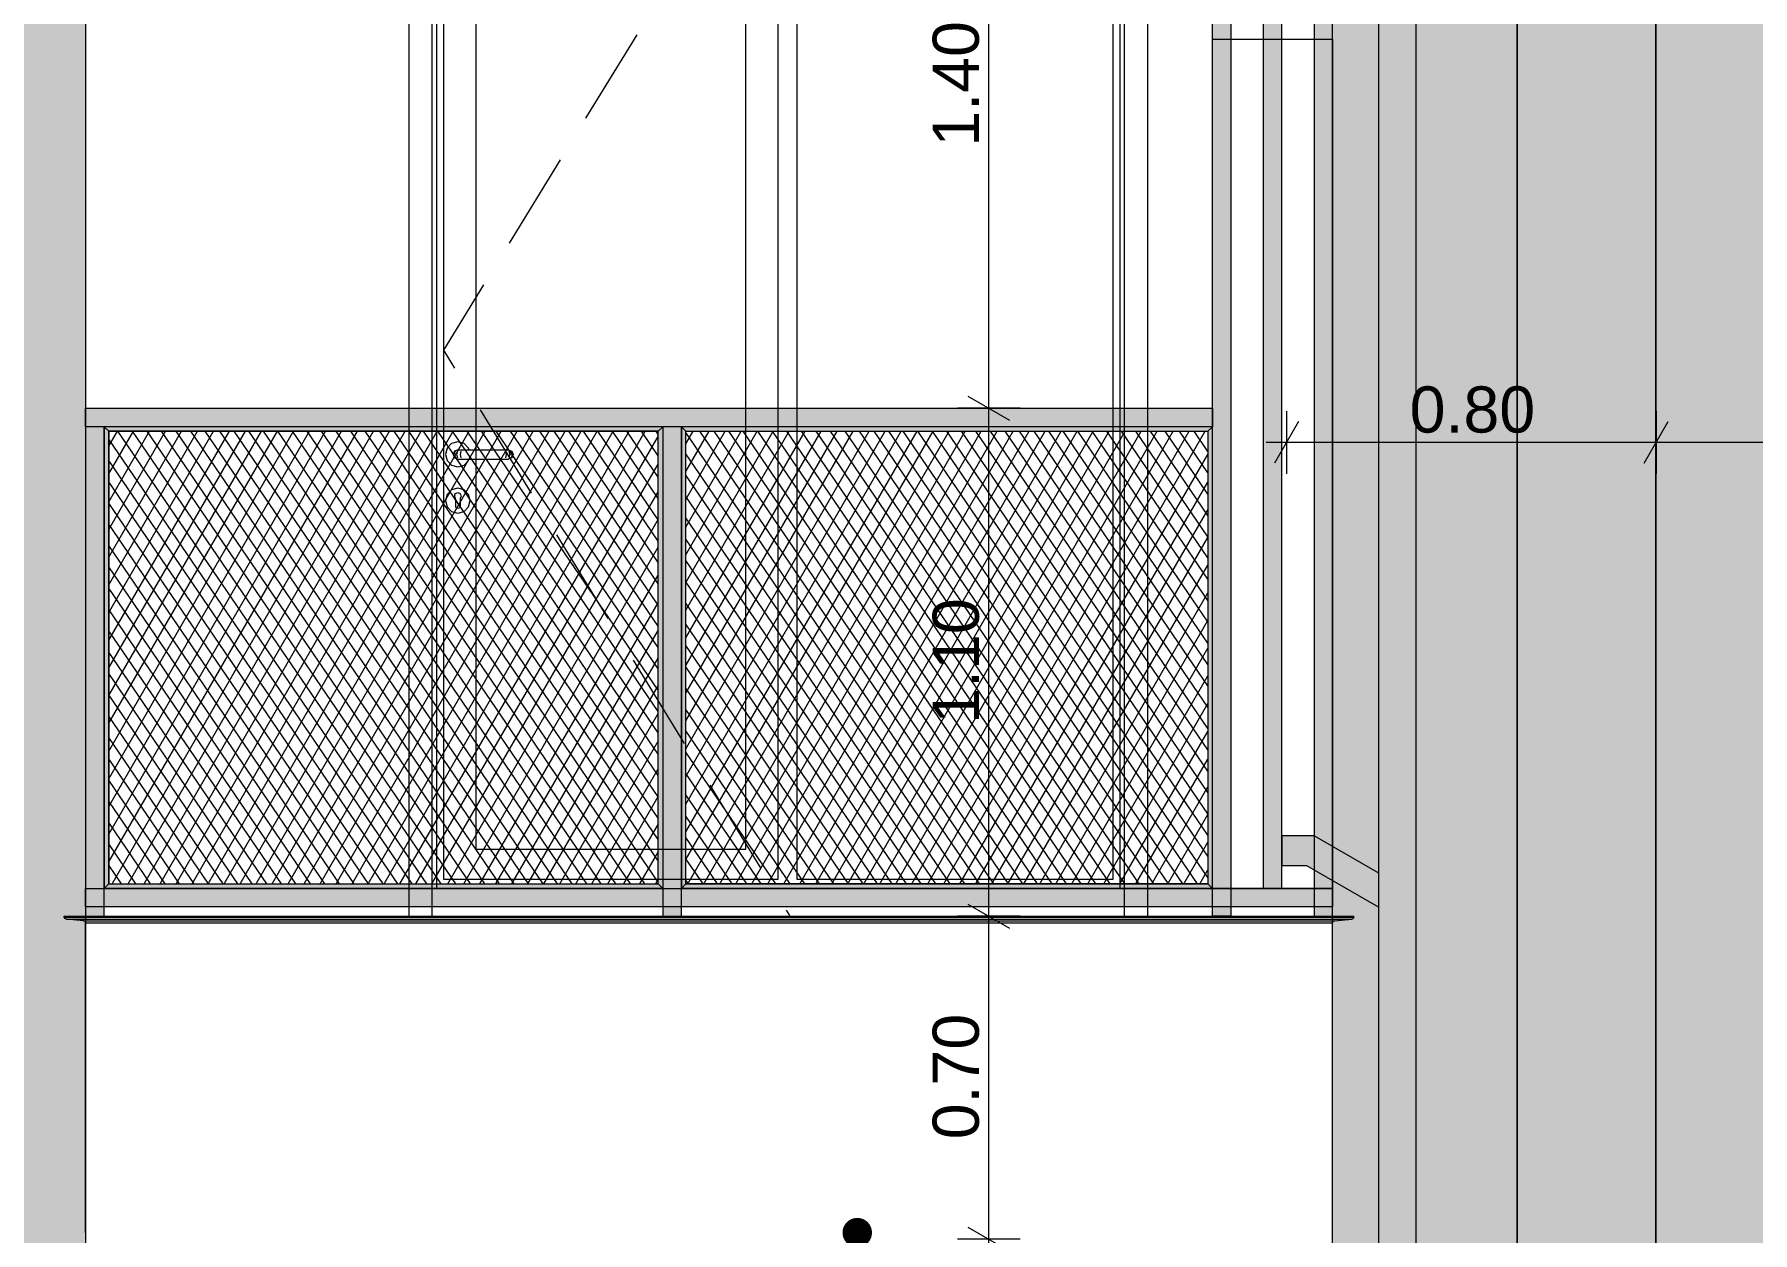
# Model space of a CAD drawing. Header units: millimetres. Extents: x 475206255 to 476720147, y 4620882299 to 4621447368.
# Drawn here: x 475492174 to 475495895, y 4621134059 to 4621136655 of the extents above; entities that cross this region are included whole.
import ezdxf

# ---------------------------------------------------------------- set-up
doc = ezdxf.new("R2010")
doc.units = ezdxf.units.MM
doc.header["$MEASUREMENT"] = 0
doc.linetypes.add('Hidden Line', pattern=[317.5, 211.666667, -105.833333])
for name, color, linetype, lineweight in [('0_Pen_No__250_Pen_No__255', 255, 'Continuous', 0), ('0_Pen_No__250_Pen_No__7', 7, 'Continuous', 0), ('2D Drafting - General_Pen_No__7_Pen_No__7', 7, 'Continuous', 0), ('Dimensioning - General_Pen_No__142', 142, 'Continuous', 0), ('New_2D Drafting - General_Pen_No__30_Pen_No__9_Pen_No__9_Pen_No__253', 252, 'Continuous', 0), ('New_2D Drafting - General_Pen_No__30_Pen_No__9_Pen_No__9_Pen_No__255', 255, 'Continuous', 0), ('New_2D Drafting - General_Pen_No__30_Pen_No__9_Pen_No__9_Pen_No__7', 7, 'Continuous', 0), ('New_2D Drafting - General_Pen_No__4', 7, 'Continuous', 0), ('New_2D Drafting - General_Pen_No__7', 7, 'Continuous', 0), ('New_Annotation - Label_Pen_No__1', 1, 'Continuous', 0), ('New_Structural - Bearing_Pen_No__250', 7, 'Continuous', 0), ('Structural - Bearing_Pen_No__250', 7, 'Continuous', 0), ('zoma_Pen_No__142', 142, 'Continuous', 0)]:
    doc.layers.add(name, color=color, linetype=linetype, lineweight=lineweight)
doc.layers.add('Dimensioning - General', color=7, linetype='Continuous')
doc.layers.add('zoma', color=7, linetype='Continuous')
doc.layers.add('New_2D Drafting - General_Pen_No__254', color=7, linetype='Continuous', lineweight=0, true_color=0xcccccc)
doc.styles.add('GENERATED_STYLE_2', font='arial.ttf')
doc.dimstyles.new('GENERATED_STYLE__1', dxfattribs={"dimtxt": 100, "dimasz": 68.640772, "dimexe": 0.18, "dimexo": 0.0625, "dimgap": 0, "dimtad": 1, "dimlfac": 0.001, "dimzin": 0, "dimdsep": 46, "dimtxsty": 'GENERATED_STYLE_2', "dimblk": 'ARROWHEAD_2', "dimblk1": 'ARROWHEAD_2', "dimblk2": 'ARROWHEAD_2', "dimcen": 0.09, "dimse1": 1, "dimse2": 1, "dimclrd": 142, "dimclre": 142, "dimclrt": 142, "dimadec": 0, "dimazin": 0, "dimtfac": 1, "dimtdec": 4, "dimtmove": 0, "dimatfit": 3, "dimfxl": 1, "dimtolj": 1, "dimtzin": 0, "dimarcsym": 0})
doc.dimstyles.new('GENERATED_STYLE__18', dxfattribs={"dimtxt": 100, "dimasz": 68.640772, "dimexe": 0.18, "dimexo": 0.0625, "dimgap": 0, "dimtad": 1, "dimtih": 1, "dimtoh": 1, "dimlfac": 0.001, "dimzin": 0, "dimdsep": 46, "dimtxsty": 'GENERATED_STYLE_2', "dimblk": 'ARROWHEAD_2', "dimblk1": 'ARROWHEAD_2', "dimblk2": 'ARROWHEAD_2', "dimcen": 0.09, "dimse1": 1, "dimse2": 1, "dimclrd": 142, "dimclre": 142, "dimclrt": 142, "dimadec": 0, "dimazin": 0, "dimtfac": 1, "dimtdec": 4, "dimtmove": 0, "dimatfit": 3, "dimfxl": 1, "dimtolj": 1, "dimtzin": 0, "dimarcsym": 0})
doc.dimstyles.new('GENERATED_STYLE__25', dxfattribs={"dimtxt": 200, "dimasz": 64.421331, "dimexe": 0.18, "dimexo": 3, "dimgap": 0, "dimtad": 1, "dimtih": 1, "dimtoh": 1, "dimlfac": 0.001, "dimzin": 0, "dimdsep": 46, "dimtxsty": 'GENERATED_STYLE_2', "dimblk": 'ARROWHEAD_2', "dimblk1": 'ARROWHEAD_2', "dimblk2": 'ARROWHEAD_2', "dimcen": 0.09, "dimclrd": 142, "dimclre": 142, "dimclrt": 142, "dimadec": 0, "dimazin": 0, "dimtfac": 1, "dimtdec": 4, "dimtmove": 2, "dimatfit": 3, "dimfxl": 1, "dimtolj": 1, "dimtzin": 0, "dimarcsym": 0})
doc.dimstyles.new('GENERATED_STYLE__3', dxfattribs={"dimtxt": 200, "dimasz": 64.421331, "dimexe": 0.18, "dimexo": 3, "dimgap": 0, "dimtad": 1, "dimtih": 1, "dimtoh": 1, "dimlfac": 0.001, "dimzin": 0, "dimdsep": 46, "dimtxsty": 'GENERATED_STYLE_2', "dimblk": 'ARROWHEAD_2', "dimblk1": 'ARROWHEAD_2', "dimblk2": 'ARROWHEAD_2', "dimcen": 0.09, "dimclrd": 142, "dimclre": 142, "dimclrt": 142, "dimadec": 0, "dimazin": 0, "dimtfac": 1, "dimtdec": 4, "dimtmove": 0, "dimatfit": 3, "dimfxl": 1, "dimtolj": 1, "dimtzin": 0, "dimarcsym": 0})
doc.dimstyles.new('GENERATED_STYLE__33', dxfattribs={"dimtxt": 0.18, "dimasz": 127.68, "dimexe": 0.18, "dimexo": 0.0625, "dimgap": 0, "dimtad": 0, "dimtih": 1, "dimtoh": 1, "dimdec": 4, "dimzin": 0, "dimdsep": 46, "dimcen": 0.09, "dimadec": 0, "dimazin": 0, "dimtfac": 1, "dimtdec": 4, "dimtmove": 0, "dimatfit": 3, "dimldrblk": 'ARROWHEAD_11', "dimfxl": 1, "dimtolj": 1, "dimtzin": 0, "dimarcsym": 0})
pattern_1 = [(0, (475826095.757, 4621095193.19), (0, 66.64), []), (90, (475826095.76, 4621095193.2), (-244.8, 0), [66.64, -66.64]), (90, (475826218.16, 4621095259.83), (-244.8, 0), [66.64, -66.64])]
pattern_2 = [(60, (475826095.757, 4621095193.19), (-25.980762, 15), []), (124.306619, (475826095.757, 4621095193.19), (23.8156986, 11.25), [])]

# ---------------------------------------------------------------- blocks, each defined once
blk = doc.blocks.new('*D1555', base_point=(475826095.8, 4621095193.2))
at = {"layer": 'zoma_Pen_No__142', "color": 142, "linetype": 'Continuous', "lineweight": 0, "transparency": 16777216}
for p, q in [((475488884.6, 4621128706.2), (475488884.6, 4621128833.3)), ((475494984.6, 4621128706.2), (475494984.6, 4621128833.3)), ((475488909.1, 4621128812.1), (475488860.2, 4621128727.4)), ((475495009.1, 4621128812.1), (475494960.2, 4621128727.4)), ((475488884.6, 4621128769.8), (475494984.6, 4621128769.8))]:
    blk.add_line(p, q, dxfattribs=at)
at = {"layer": 'zoma_Pen_No__142', "color": 142, "lineweight": 0, "transparency": 16777216, "char_height": 200, "attachment_point": 7, "style": 'GENERATED_STYLE_2'}
for s, insert in [('\\A1;{\\pql;\\fArial|b0|i0|c204|p0;\\W1.000000;6.10}', (475491667.7, 4621128809.8)), ('\\A1;{\\pql;\\fArial|b0|i0|c204|p0;\\W1.000000;0.40}', (475494426.3, 4621128809.8))]:
    blk.add_mtext(s, dxfattribs=dict(at, insert=insert))
blk = doc.blocks.new('ARROWHEAD_2')
at = {"color": 0, "linetype": 'Continuous', "lineweight": 0}
for p, q in [((-0.378, -0.655), (0.378, 0.655)), ((0, 0), (-1, 0))]:
    blk.add_line(p, q, dxfattribs=at)
blk = doc.blocks.new('*D1556', base_point=(475826095.8, 4621095193.2))
at = {"layer": 'zoma_Pen_No__142', "color": 142, "linetype": 'Continuous', "lineweight": 0, "transparency": 16777216}
for p, q in [((475494984.6, 4621128706.2), (475494984.6, 4621128833.3)), ((475495384.6, 4621128706.2), (475495384.6, 4621128833.3)), ((475495009.1, 4621128812.1), (475494960.2, 4621128727.4)), ((475495409.1, 4621128812.1), (475495360.2, 4621128727.4)), ((475494984.6, 4621128769.8), (475495384.6, 4621128769.8))]:
    blk.add_line(p, q, dxfattribs=at)
at = {"layer": 'zoma_Pen_No__142', "color": 142, "lineweight": 0, "transparency": 16777216, "insert": (475495267.7, 4621128866.9), "char_height": 200, "attachment_point": 7, "style": 'GENERATED_STYLE_2'}
blk.add_mtext('\\A1;{\\pql;\\fArial|b0|i0|c204|p0;\\W1.000000;0.30}', dxfattribs=at)
blk = doc.blocks.new('*D1557', base_point=(475826095.8, 4621095193.2))
at = {"layer": 'zoma_Pen_No__142', "color": 142, "linetype": 'Continuous', "lineweight": 0, "transparency": 16777216}
for p, q in [((475495384.6, 4621128706.2), (475495384.6, 4621128833.3)), ((475495684.6, 4621128706.2), (475495684.6, 4621128833.3)), ((475495409.1, 4621128812.1), (475495360.2, 4621128727.4)), ((475495709.1, 4621128812.1), (475495660.2, 4621128727.4)), ((475495384.6, 4621128769.8), (475495684.6, 4621128769.8))]:
    blk.add_line(p, q, dxfattribs=at)
blk = doc.blocks.new('*D1558', base_point=(475826095.8, 4621095193.2))
at = {"layer": 'zoma_Pen_No__142', "color": 142, "linetype": 'Continuous', "lineweight": 0, "transparency": 16777216}
for p, q in [((475495684.6, 4621128706.2), (475495684.6, 4621128833.3)), ((475496084.6, 4621128706.2), (475496084.6, 4621128833.3)), ((475495709.1, 4621128812.1), (475495660.2, 4621128727.4)), ((475496109.1, 4621128812.1), (475496060.2, 4621128727.4)), ((475495684.6, 4621128769.8), (475496084.6, 4621128769.8))]:
    blk.add_line(p, q, dxfattribs=at)
blk = doc.blocks.new('ARROWHEAD_11')
at = {"color": 0, "linetype": 'Continuous', "lineweight": 0}
blk.add_line((0, 0), (-1, 0), dxfattribs=at)
at = {"color": 0, "linetype": 'Continuous', "lineweight": 0, "const_width": 0.25, "flags": 128}
blk.add_lwpolyline([(-0.125, 0, 1), (0.125, 0, 1)], format="xyb", close=True, dxfattribs=at)
blk = doc.blocks.new('*D1966', base_point=(475826095.8, 4621095193.2))
at = {"layer": 'Dimensioning - General_Pen_No__142', "color": 142, "linetype": 'Continuous', "lineweight": 0, "transparency": 16777216}
for p, q in [((475494195.4, 4621134071), (475494285.7, 4621134018.9)), ((475494308.3, 4621134044.9), (475494172.8, 4621134044.9)), ((475494240.5, 4621132644.9), (475494240.5, 4621134044.9)), ((475494195.4, 4621132671), (475494285.7, 4621132618.8)), ((475494308.3, 4621132644.9), (475494172.8, 4621132644.9))]:
    blk.add_line(p, q, dxfattribs=at)
at = {"layer": 'Dimensioning - General_Pen_No__142', "color": 142, "lineweight": 0, "transparency": 16777216, "insert": (475494220.5, 4621133211.4), "char_height": 100, "attachment_point": 7, "rotation": 90, "style": 'GENERATED_STYLE_2'}
blk.add_mtext('\\A1;{\\pql;\\fArial|b0|i0|c204|p0;\\W1.000000;1.40}', dxfattribs=at)
blk = doc.blocks.new('*D1967', base_point=(475826095.8, 4621095193.2))
at = {"layer": 'Dimensioning - General_Pen_No__142', "color": 142, "linetype": 'Continuous', "lineweight": 0, "transparency": 16777216}
for p, q in [((475494308.3, 4621134744.9), (475494172.8, 4621134744.9)), ((475494195.4, 4621134771), (475494285.7, 4621134718.8)), ((475494240.5, 4621134044.9), (475494240.5, 4621134744.9)), ((475494195.4, 4621134071), (475494285.7, 4621134018.9)), ((475494308.3, 4621134044.9), (475494172.8, 4621134044.9))]:
    blk.add_line(p, q, dxfattribs=at)
at = {"layer": 'Dimensioning - General_Pen_No__142', "color": 142, "lineweight": 0, "transparency": 16777216, "insert": (475494220.5, 4621134261.5), "char_height": 100, "attachment_point": 7, "rotation": 90, "style": 'GENERATED_STYLE_2'}
blk.add_mtext('\\A1;{\\pql;\\fArial|b0|i0|c204|p0;\\W1.000000;0.70}', dxfattribs=at)
blk = doc.blocks.new('*D1968', base_point=(475826095.8, 4621095193.2))
at = {"layer": 'Dimensioning - General_Pen_No__142', "color": 142, "linetype": 'Continuous', "lineweight": 0, "transparency": 16777216}
for p, q in [((475494195.4, 4621135871), (475494285.7, 4621135818.9)), ((475494308.3, 4621135844.9), (475494172.8, 4621135844.9)), ((475494240.5, 4621134744.9), (475494240.5, 4621135844.9)), ((475494308.3, 4621134744.9), (475494172.8, 4621134744.9)), ((475494195.4, 4621134771), (475494285.7, 4621134718.8))]:
    blk.add_line(p, q, dxfattribs=at)
at = {"layer": 'Dimensioning - General_Pen_No__142', "color": 142, "lineweight": 0, "transparency": 16777216, "insert": (475494220.5, 4621135161.5), "char_height": 100, "attachment_point": 7, "rotation": 90, "style": 'GENERATED_STYLE_2'}
blk.add_mtext('\\A1;{\\pql;\\fArial|b0|i0|c204|p0;\\W1.000000;1.10}', dxfattribs=at)
blk = doc.blocks.new('*D1969', base_point=(475826095.8, 4621095193.2))
at = {"layer": 'Dimensioning - General_Pen_No__142', "color": 142, "linetype": 'Continuous', "lineweight": 0, "transparency": 16777216}
for p, q in [((475494195.4, 4621137271), (475494285.7, 4621137218.9)), ((475494308.3, 4621137244.9), (475494172.8, 4621137244.9)), ((475494240.5, 4621135844.9), (475494240.5, 4621137244.9)), ((475494195.4, 4621135871), (475494285.7, 4621135818.9)), ((475494308.3, 4621135844.9), (475494172.8, 4621135844.9))]:
    blk.add_line(p, q, dxfattribs=at)
at = {"layer": 'Dimensioning - General_Pen_No__142', "color": 142, "lineweight": 0, "transparency": 16777216, "insert": (475494220.5, 4621136411.5), "char_height": 100, "attachment_point": 7, "rotation": 90, "style": 'GENERATED_STYLE_2'}
blk.add_mtext('\\A1;{\\pql;\\fArial|b0|i0|c204|p0;\\W1.000000;1.40}', dxfattribs=at)
blk = doc.blocks.new('*D2230', base_point=(475826095.8, 4621095193.2))
at = {"layer": 'Dimensioning - General_Pen_No__142', "color": 142, "linetype": 'Continuous', "lineweight": 0, "transparency": 16777216}
for p, q in [((475495685.6, 4621135838.6), (475495685.6, 4621135703.1)), ((475497285.6, 4621135838.6), (475497285.6, 4621135703.1)), ((475495659.5, 4621135725.7), (475495711.6, 4621135816)), ((475497259.5, 4621135725.7), (475497311.6, 4621135816)), ((475497285.6, 4621135770.8), (475495685.6, 4621135770.8))]:
    blk.add_line(p, q, dxfattribs=at)
at = {"layer": 'Dimensioning - General_Pen_No__142', "color": 142, "lineweight": 0, "transparency": 16777216, "insert": (475496352.1, 4621135790.8), "char_height": 100, "attachment_point": 7, "style": 'GENERATED_STYLE_2'}
blk.add_mtext('\\A1;{\\pql;\\fArial|b0|i0|c204|p0;\\W1.000000;1.60}', dxfattribs=at)
blk = doc.blocks.new('*D2231', base_point=(475826095.8, 4621095193.2))
at = {"layer": 'Dimensioning - General_Pen_No__142', "color": 142, "linetype": 'Continuous', "lineweight": 0, "transparency": 16777216}
for p, q in [((475494885.4, 4621135838.6), (475494885.4, 4621135703.1)), ((475495685.6, 4621135838.6), (475495685.6, 4621135703.1)), ((475494911.5, 4621135816), (475494859.3, 4621135725.7)), ((475495659.5, 4621135725.7), (475495711.6, 4621135816)), ((475494885.4, 4621135770.8), (475494841.2, 4621135770.8)), ((475495685.6, 4621135770.8), (475494885.4, 4621135770.8))]:
    blk.add_line(p, q, dxfattribs=at)
at = {"layer": 'Dimensioning - General_Pen_No__142', "color": 142, "lineweight": 0, "transparency": 16777216, "insert": (475495152, 4621135790.8), "char_height": 100, "attachment_point": 7, "style": 'GENERATED_STYLE_2'}
blk.add_mtext('\\A1;{\\pql;\\fArial|b0|i0|c204|p0;\\W1.000000;0.80}', dxfattribs=at)

msp = doc.modelspace()

# ---------------------------------------------------------------- hatches: boundary and pattern name
at = {"layer": '0_Pen_No__250_Pen_No__255', "linetype": 'Continuous', "lineweight": 0, "true_color": 0x3f3f3f}
for points in [[(475495165.044, 4621131444.872), (475495085.044, 4621131444.872), (475495085.044, 4621141237.916), (475495165.044, 4621141237.916)], [(475495085.044, 4621134764.412), (475495085.044, 4621134837.916), (475494945.044, 4621134918.828), (475494875.044, 4621134918.828), (475494875.044, 4621134854.828), (475494928.6, 4621134854.828)]]:
    msp.add_hatch(color=250, dxfattribs=at).paths.add_polyline_path(points)
at = {"layer": 'New_2D Drafting - General_Pen_No__254', "linetype": 'Continuous', "lineweight": 0, "true_color": 0x999999}
msp.add_hatch(color=253, dxfattribs=at).paths.add_polyline_path([(475495684.96, 4621130444.873), (475495384.805, 4621130444.873), (475495384.805, 4621143744.467), (475495684.96, 4621143744.467)])
at = {"layer": 'New_2D Drafting - General_Pen_No__30_Pen_No__9_Pen_No__9_Pen_No__253', "linetype": 'Continuous', "lineweight": 0}
h = msp.add_hatch(dxfattribs=at)
h.set_pattern_fill('BRICK___RUNNING_BOND', color=252, style=0, pattern_type=2)
h.set_pattern_definition(pattern_1)
h.paths.add_polyline_path([(475488884.991, 4621131444.873), (475488884.991, 4621144744.467), (475495384.805, 4621144744.467), (475495384.805, 4621131444.872), (475492284.767, 4621131444.873)])
h.paths.add_polyline_path([(475489681.192, 4621134044.911), (475491281.192, 4621134044.911), (475491281.192, 4621132444.91), (475489681.192, 4621132444.91)], flags=0)
h.paths.add_polyline_path([(475489685.126, 4621137244.923), (475491285.126, 4621137244.923), (475491285.126, 4621135644.923), (475489685.126, 4621135644.923)], flags=0)
h.paths.add_polyline_path([(475491285.126, 4621138844.923), (475489685.126, 4621138844.923), (475489685.126, 4621140444.923), (475491285.126, 4621140444.923)], flags=0)
h.paths.add_polyline_path([(475491285.126, 4621142044.923), (475489685.126, 4621142044.923), (475489685.126, 4621143644.923), (475491285.126, 4621143644.923)], flags=0)
h.paths.add_polyline_path([(475494985.044, 4621132644.896), (475494985.044, 4621144344.917), (475492284.767, 4621144344.917), (475492284.767, 4621132644.896)], flags=0)
h = msp.add_hatch(dxfattribs=at)
h.set_pattern_fill('BRICK___RUNNING_BOND', color=252, style=0, pattern_type=2)
h.set_pattern_definition(pattern_1)
h.paths.add_polyline_path([(475495684.877, 4621143744.467), (475502184.877, 4621143744.467), (475502184.877, 4621130544.873), (475502184.877, 4621130444.873), (475495684.877, 4621130444.873)])
h.paths.add_polyline_path([(475496084.87, 4621131644.895), (475498785.102, 4621131644.895), (475498785.102, 4621143344.917), (475496084.87, 4621143344.917)], flags=0)
h.paths.add_polyline_path([(475499734.627, 4621136664.899), (475499635.661, 4621136664.899), (475499635.661, 4621136944.899), (475499734.627, 4621136944.899), (475499734.627, 4621139444.911), (475501334.626, 4621139444.911), (475501334.626, 4621136944.899), (475501435.661, 4621136944.899), (475501435.661, 4621136664.899), (475501334.626, 4621136664.899)], flags=0)
h.paths.add_polyline_path([(475499635.661, 4621139864.899), (475501435.661, 4621139864.899), (475501435.661, 4621140144.899), (475501334.626, 4621140144.899), (475501334.626, 4621142644.905), (475499734.627, 4621142644.905), (475499734.627, 4621140144.899), (475499635.661, 4621140144.899)], flags=0)
h.paths.add_polyline_path([(475499635.661, 4621133464.899), (475499635.661, 4621133744.899), (475499734.627, 4621133744.899), (475499734.627, 4621136244.91), (475501334.626, 4621136244.91), (475501334.626, 4621133744.899), (475501435.661, 4621133744.899), (475501435.661, 4621133464.899), (475501334.626, 4621133464.899), (475499734.627, 4621133464.899)], flags=0)
h.paths.add_polyline_path([(475499788.676, 4621131444.91), (475499788.676, 4621133044.91), (475501388.676, 4621133044.91), (475501388.676, 4621131444.91)], flags=0)
at = {"layer": 'New_2D Drafting - General_Pen_No__30_Pen_No__9_Pen_No__9_Pen_No__255', "linetype": 'Continuous', "lineweight": 0}
for points in [[(475494725.044, 4621137244.911), (475494765.044, 4621137244.911), (475494765.044, 4621134744.917), (475494725.044, 4621134744.917)], [(475494945.044, 4621137244.923), (475494945.044, 4621134744.917), (475494985.044, 4621134744.917), (475494985.044, 4621137244.923)], [(475494835.044, 4621137184.824), (475494835.044, 4621134804.943), (475494875.044, 4621134804.943), (475494875.044, 4621137184.824)], [(475492284.791, 4621135804.945), (475492284.791, 4621135844.945), (475494725.044, 4621135844.945), (475494725.044, 4621135804.945)], [(475492284.791, 4621134744.951), (475492324.791, 4621134744.951), (475492324.791, 4621135804.945), (475492284.791, 4621135804.945)], [(475492324.791, 4621134804.917), (475492334.791, 4621134814.917), (475492334.791, 4621135794.945), (475492324.791, 4621135804.945)], [(475493524.791, 4621135794.945), (475493534.791, 4621135804.945), (475492324.791, 4621135804.945), (475492334.791, 4621135794.945)], [(475493534.791, 4621134804.917), (475493524.791, 4621134814.917), (475493524.791, 4621135794.945), (475493534.791, 4621135804.945)], [(475493534.791, 4621134744.917), (475493574.791, 4621134744.917), (475493574.791, 4621135804.945), (475493534.791, 4621135804.945)], [(475493574.791, 4621134804.943), (475493584.791, 4621134814.943), (475493584.791, 4621135794.971), (475493574.791, 4621135804.971)], [(475494714.958, 4621135794.945), (475494725.044, 4621135804.945), (475493574.791, 4621135804.945), (475493584.791, 4621135794.945)], [(475494725.044, 4621135804.945), (475494714.958, 4621135794.945), (475494714.958, 4621134814.917), (475494725.044, 4621134804.943)], [(475493524.765, 4621134814.943), (475493534.765, 4621134804.943), (475492324.791, 4621134804.943), (475492334.791, 4621134814.943)], [(475494714.979, 4621134814.929), (475494725.077, 4621134804.943), (475493574.817, 4621134804.943), (475493584.824, 4621134814.95)], [(475492284.791, 4621134764.943), (475492284.791, 4621134804.943), (475494985.044, 4621134804.943), (475494985.044, 4621134764.943)]]:
    msp.add_hatch(color=255, dxfattribs=at).paths.add_polyline_path(points)
at = {"layer": 'New_2D Drafting - General_Pen_No__7', "linetype": 'Continuous', "lineweight": 0}
h = msp.add_hatch(dxfattribs=at)
h.set_pattern_fill('BATT_INSULATION', style=0, pattern_type=2)
h.set_pattern_definition(pattern_2)
h.paths.add_polyline_path([(475492334.791, 4621134814.943), (475493524.791, 4621134814.943), (475493524.791, 4621135794.945), (475492334.791, 4621135794.945)])
h = msp.add_hatch(dxfattribs=at)
h.set_pattern_fill('BATT_INSULATION', style=0, pattern_type=2)
h.set_pattern_definition(pattern_2)
h.paths.add_polyline_path([(475493584.791, 4621135794.945), (475494714.958, 4621135794.945), (475494714.958, 4621134814.95), (475493584.791, 4621134814.95)])

# ---------------------------------------------------------------- linework, layer by layer
at = {"layer": '0_Pen_No__250_Pen_No__7', "color": 7, "linetype": 'Continuous', "lineweight": 0, "flags": 128}
for points in [[(475495165.044, 4621131444.872), (475495085.044, 4621131444.872), (475495085.044, 4621141237.916), (475495165.044, 4621141237.916)], [(475495085.044, 4621134764.412), (475495085.044, 4621134837.916), (475494945.044, 4621134918.828), (475494875.044, 4621134918.828), (475494875.044, 4621134854.828), (475494928.6, 4621134854.828)]]:
    msp.add_lwpolyline(points, close=True, dxfattribs=at)
at = {"layer": '2D Drafting - General_Pen_No__7_Pen_No__7', "color": 7, "linetype": 'Continuous', "lineweight": 0, "flags": 128}
for points in [[(475492988.917, 4621134744.911), (475494584.801, 4621134744.916), (475494584.792, 4621137244.916), (475492984.792, 4621137244.911)], [(475492984.792, 4621137244.911), (475492984.801, 4621134744.911), (475492988.917, 4621134744.911)]]:
    msp.add_lwpolyline(points, dxfattribs=at)
for points in [[(475494534.792, 4621137194.915), (475493034.792, 4621137194.91), (475493034.801, 4621134744.911), (475494534.801, 4621134744.918)], [(475494524.793, 4621137184.915), (475493044.793, 4621137184.91), (475493044.801, 4621134804.912), (475494524.801, 4621134804.918)], [(475493784.797, 4621137169.913), (475493059.793, 4621137169.91), (475493059.801, 4621134824.913), (475493784.801, 4621134824.915)], [(475494509.793, 4621137169.915), (475493824.793, 4621137169.913), (475493824.801, 4621134824.915), (475494509.801, 4621134824.918)], [(475493714.793, 4621137099.912), (475493129.793, 4621137099.91), (475493129.8, 4621134889.913), (475493714.8, 4621134889.915)]]:
    msp.add_lwpolyline(points, close=True, dxfattribs=at)
at = {"layer": '2D Drafting - General_Pen_No__7_Pen_No__7', "color": 7, "linetype": 'Hidden Line', "lineweight": 0, "flags": 128}
msp.add_lwpolyline([(475493809.792, 4621137194.913), (475493059.797, 4621135970.787), (475493809.024, 4621134746.198)], dxfattribs=at)
at = {"layer": 'New_2D Drafting - General_Pen_No__30_Pen_No__9_Pen_No__9_Pen_No__7', "color": 7, "linetype": 'Continuous', "lineweight": 0, "flags": 128}
for points in [[(475488884.991, 4621131444.873), (475488884.991, 4621144744.467), (475495384.805, 4621144744.467), (475495384.805, 4621131444.872), (475492284.767, 4621131444.873)], [(475494985.044, 4621132644.896), (475494985.044, 4621144344.917), (475492284.767, 4621144344.917), (475492284.767, 4621132644.896)], [(475495684.877, 4621143744.467), (475502184.877, 4621143744.467), (475502184.877, 4621130544.873), (475502184.877, 4621130444.873), (475495684.877, 4621130444.873)], [(475494725.044, 4621137244.911), (475494765.044, 4621137244.911), (475494765.044, 4621134744.917), (475494725.044, 4621134744.917)], [(475494945.044, 4621137244.923), (475494945.044, 4621134744.917), (475494985.044, 4621134744.917), (475494985.044, 4621137244.923)], [(475494835.044, 4621137184.824), (475494835.044, 4621134804.943), (475494875.044, 4621134804.943), (475494875.044, 4621137184.824)], [(475494985.044, 4621134804.943), (475494725.044, 4621134804.943), (475494725.044, 4621136644.528), (475494985.044, 4621136644.528)], [(475492284.791, 4621135804.945), (475492284.791, 4621135844.945), (475494725.044, 4621135844.945), (475494725.044, 4621135804.945)], [(475492284.791, 4621134744.951), (475492324.791, 4621134744.951), (475492324.791, 4621135804.945), (475492284.791, 4621135804.945)], [(475492324.791, 4621134804.917), (475492334.791, 4621134814.917), (475492334.791, 4621135794.945), (475492324.791, 4621135804.945)], [(475493524.791, 4621135794.945), (475493534.791, 4621135804.945), (475492324.791, 4621135804.945), (475492334.791, 4621135794.945)], [(475493534.791, 4621134804.917), (475493524.791, 4621134814.917), (475493524.791, 4621135794.945), (475493534.791, 4621135804.945)], [(475493534.791, 4621134744.917), (475493574.791, 4621134744.917), (475493574.791, 4621135804.945), (475493534.791, 4621135804.945)], [(475493574.791, 4621134804.943), (475493584.791, 4621134814.943), (475493584.791, 4621135794.971), (475493574.791, 4621135804.971)], [(475494714.958, 4621135794.945), (475494725.044, 4621135804.945), (475493574.791, 4621135804.945), (475493584.791, 4621135794.945)], [(475494725.044, 4621135804.945), (475494714.958, 4621135794.945), (475494714.958, 4621134814.917), (475494725.044, 4621134804.943)], [(475493524.765, 4621134814.943), (475493534.765, 4621134804.943), (475492324.791, 4621134804.943), (475492334.791, 4621134814.943)], [(475494714.979, 4621134814.929), (475494725.077, 4621134804.943), (475493574.817, 4621134804.943), (475493584.824, 4621134814.95)], [(475492284.791, 4621134764.943), (475492284.791, 4621134804.943), (475494985.044, 4621134804.943), (475494985.044, 4621134764.943)]]:
    msp.add_lwpolyline(points, close=True, dxfattribs=at)
at = {"layer": 'New_2D Drafting - General_Pen_No__4', "color": 7, "linetype": 'Continuous', "lineweight": 0, "flags": 128}
for points in [[(475495684.96, 4621130444.873), (475495384.805, 4621130444.873), (475495384.805, 4621143744.467), (475495684.96, 4621143744.467)], [(475492334.791, 4621134814.943), (475493524.791, 4621134814.943), (475493524.791, 4621135794.945), (475492334.791, 4621135794.945)], [(475493584.791, 4621135794.945), (475494714.958, 4621135794.945), (475494714.958, 4621134814.95), (475493584.791, 4621134814.95)]]:
    msp.add_lwpolyline(points, close=True, dxfattribs=at)
at = {"layer": 'New_Structural - Bearing_Pen_No__250', "color": 7, "linetype": 'Continuous', "lineweight": 0}
for p, q in [((475493067.305, 4621135758.411), (475493063.688, 4621135744.911)), ((475493063.688, 4621135744.911), (475493067.305, 4621135731.411)), ((475493077.188, 4621135768.294), (475493067.305, 4621135758.411)), ((475493090.688, 4621135771.911), (475493077.188, 4621135768.294)), ((475493083.617, 4621135751.982), (475493080.688, 4621135744.911)), ((475493080.688, 4621135744.911), (475493083.617, 4621135737.84)), ((475493085.169, 4621135751.982), (475493082.41, 4621135744.911)), ((475493082.41, 4621135744.911), (475493085.169, 4621135737.84)), ((475493090.688, 4621135754.911), (475493083.617, 4621135751.982)), ((475493089.983, 4621135751.982), (475493087.872, 4621135744.911)), ((475493087.872, 4621135744.911), (475493089.983, 4621135737.84)), ((475493104.188, 4621135768.294), (475493090.688, 4621135771.911)), ((475493090.688, 4621135754.911), (475493091.83, 4621135754.911)), ((475493091.83, 4621135754.911), (475493095.081, 4621135754.911)), ((475493095.081, 4621135754.911), (475493099.948, 4621135754.911)), ((475493097.189, 4621135751.982), (475493096.046, 4621135744.911)), ((475493096.046, 4621135744.911), (475493097.189, 4621135737.84)), ((475493099.948, 4621135754.911), (475493105.688, 4621135754.911)), ((475493114.07, 4621135758.411), (475493104.188, 4621135768.294)), ((475493105.688, 4621135754.911), (475493185.688, 4621135754.912)), ((475493115.008, 4621135754.911), (475493114.07, 4621135758.411)), ((475493185.688, 4621135754.912), (475493191.428, 4621135754.912)), ((475493191.428, 4621135754.912), (475493196.294, 4621135754.912)), ((475493194.187, 4621135751.983), (475493195.33, 4621135744.912)), ((475493195.33, 4621135744.912), (475493194.187, 4621135737.841)), ((475493196.294, 4621135754.912), (475493199.546, 4621135754.912)), ((475493199.546, 4621135754.912), (475493200.688, 4621135754.912)), ((475493200.688, 4621135754.912), (475493207.759, 4621135751.983)), ((475493201.392, 4621135751.983), (475493203.504, 4621135744.912)), ((475493203.504, 4621135744.912), (475493201.392, 4621135737.841)), ((475493206.207, 4621135751.983), (475493208.966, 4621135744.912)), ((475493208.966, 4621135744.912), (475493206.207, 4621135737.841)), ((475493207.759, 4621135751.983), (475493210.688, 4621135744.912)), ((475493210.688, 4621135744.912), (475493207.759, 4621135737.841)), ((475493067.305, 4621135731.411), (475493077.188, 4621135721.528)), ((475493077.188, 4621135721.528), (475493090.688, 4621135717.911)), ((475493083.617, 4621135737.84), (475493090.688, 4621135734.911)), ((475493090.688, 4621135734.911), (475493091.83, 4621135734.911)), ((475493090.688, 4621135717.911), (475493104.188, 4621135721.529)), ((475493091.83, 4621135734.911), (475493095.081, 4621135734.911)), ((475493095.081, 4621135734.911), (475493099.948, 4621135734.911)), ((475493099.948, 4621135734.911), (475493105.688, 4621135734.911)), ((475493104.188, 4621135721.529), (475493114.071, 4621135731.411)), ((475493105.688, 4621135734.911), (475493185.688, 4621135734.912)), ((475493114.071, 4621135731.411), (475493115.008, 4621135734.911)), ((475493185.688, 4621135734.912), (475493191.428, 4621135734.912)), ((475493191.428, 4621135734.912), (475493196.294, 4621135734.912)), ((475493196.294, 4621135734.912), (475493199.546, 4621135734.912)), ((475493199.546, 4621135734.912), (475493200.688, 4621135734.912)), ((475493207.759, 4621135737.841), (475493200.688, 4621135734.912)), ((475493090.688, 4621135671.911), (475493077.188, 4621135668.294)), ((475493104.188, 4621135668.294), (475493090.688, 4621135671.911)), ((475493067.305, 4621135658.411), (475493063.688, 4621135644.911)), ((475493063.688, 4621135644.911), (475493067.305, 4621135631.411)), ((475493077.188, 4621135668.294), (475493067.305, 4621135658.411)), ((475493083.968, 4621135656.551), (475493083.22, 4621135654.603)), ((475493085.688, 4621135649.311), (475493083.22, 4621135654.603)), ((475493083.968, 4621135656.551), (475493085.313, 4621135660.055)), ((475493085.313, 4621135660.055), (475493090.688, 4621135662.337)), ((475493085.688, 4621135647.798), (475493085.688, 4621135649.311)), ((475493085.688, 4621135647.798), (475493085.688, 4621135644.911)), ((475493085.688, 4621135644.911), (475493085.688, 4621135642.024)), ((475493085.688, 4621135642.024), (475493085.688, 4621135636.251)), ((475493085.688, 4621135636.251), (475493085.688, 4621135632.411)), ((475493087.153, 4621135628.876), (475493085.688, 4621135632.411)), ((475493090.688, 4621135662.337), (475493096.063, 4621135660.055)), ((475493095.688, 4621135632.411), (475493094.224, 4621135628.876)), ((475493098.156, 4621135654.604), (475493095.688, 4621135649.311)), ((475493095.688, 4621135649.311), (475493095.688, 4621135647.798)), ((475493095.688, 4621135647.798), (475493095.688, 4621135644.911)), ((475493095.688, 4621135644.911), (475493095.688, 4621135642.024)), ((475493095.688, 4621135642.024), (475493095.688, 4621135636.251)), ((475493095.688, 4621135636.251), (475493095.688, 4621135632.411)), ((475493097.408, 4621135656.551), (475493096.063, 4621135660.055)), ((475493097.408, 4621135656.551), (475493098.156, 4621135654.604)), ((475493114.071, 4621135658.411), (475493104.188, 4621135668.294)), ((475493117.688, 4621135644.911), (475493114.071, 4621135658.411)), ((475493114.071, 4621135631.411), (475493117.688, 4621135644.911)), ((475493067.305, 4621135631.411), (475493077.188, 4621135621.528)), ((475493077.188, 4621135621.528), (475493090.688, 4621135617.911)), ((475493090.688, 4621135627.411), (475493087.153, 4621135628.876)), ((475493094.224, 4621135628.876), (475493090.688, 4621135627.411)), ((475493090.688, 4621135617.911), (475493104.188, 4621135621.529)), ((475493104.188, 4621135621.529), (475493114.071, 4621135631.411))]:
    msp.add_line(p, q, dxfattribs=at)
at = {"layer": 'Structural - Bearing_Pen_No__250', "color": 7, "linetype": 'Continuous', "lineweight": 0}
for p, q in [((475492238.441, 4621134742.422), (475492238.441, 4621134744.917)), ((475492238.441, 4621134744.917), (475495031.37, 4621134744.917)), ((475492238.84, 4621134740.891), (475492238.441, 4621134742.422)), ((475492238.441, 4621134742.422), (475495031.37, 4621134742.422)), ((475492239.978, 4621134739.594), (475492238.84, 4621134740.891)), ((475492241.681, 4621134738.727), (475492239.978, 4621134739.594)), ((475492242.903, 4621134738.467), (475492241.681, 4621134738.727)), ((475495026.908, 4621134738.467), (475495028.13, 4621134738.727)), ((475495028.13, 4621134738.727), (475495029.833, 4621134739.594)), ((475495029.833, 4621134739.594), (475495030.97, 4621134740.891)), ((475495030.97, 4621134740.891), (475495031.37, 4621134742.422)), ((475495031.37, 4621134742.422), (475495031.37, 4621134744.917)), ((475492280.304, 4621134734.477), (475492242.903, 4621134738.467)), ((475492242.903, 4621134738.467), (475495026.908, 4621134738.467)), ((475492281.526, 4621134734.218), (475492280.304, 4621134734.477)), ((475492280.304, 4621134734.477), (475494989.507, 4621134734.477)), ((475492283.229, 4621134733.351), (475492281.526, 4621134734.218)), ((475492284.367, 4621134732.053), (475492283.229, 4621134733.351)), ((475492284.767, 4621134730.522), (475492284.367, 4621134732.053)), ((475492284.767, 4621134059.336), (475492284.767, 4621134730.522)), ((475492284.767, 4621134730.522), (475494985.044, 4621134730.522)), ((475494985.044, 4621134730.522), (475494985.444, 4621134732.053)), ((475494985.044, 4621134059.336), (475494985.044, 4621134730.522)), ((475494985.444, 4621134732.053), (475494986.582, 4621134733.351)), ((475494986.582, 4621134733.351), (475494988.285, 4621134734.218)), ((475494988.285, 4621134734.218), (475494989.507, 4621134734.477)), ((475494989.507, 4621134734.477), (475495026.908, 4621134738.467))]:
    msp.add_line(p, q, dxfattribs=at)

# ---------------------------------------------------------------- dimensions: what is measured, and where the dimension line sits
at = {"layer": 'Dimensioning - General', "color": 142, "linetype": 'Continuous', "lineweight": 0}
for base, p1, p2, picture, middle in [((475494240.543, 4621137244.923), (475494255.121, 4621135844.945), (475494294.234, 4621137244.923), '*D1969', (475494170.543, 4621136540.932)), ((475494240.543, 4621135844.945), (475494312.927, 4621134744.917), (475494255.121, 4621135844.945), '*D1968', (475494170.543, 4621135290.929)), ((475494240.543, 4621134744.917), (475494316.153, 4621134044.923), (475494312.927, 4621134744.917), '*D1967', (475494170.543, 4621134390.918)), ((475494240.543, 4621134044.923), (475494812.425, 4621132644.895), (475494316.153, 4621134044.923), '*D1966', (475494170.543, 4621133340.907))]:
    dim = msp.add_linear_dim(base=base, p1=p1, p2=p2, angle=90, dimstyle='GENERATED_STYLE__1', dxfattribs=at)
    dim.commit()
    dim.dimension.update_dxf_attribs({"geometry": picture, "text_midpoint": middle, "dimtype": 160, "text_rotation": 90})
for base, p1, p2, picture, middle in [((475494885.409, 4621135770.845), (475495685.558, 4621136244.916), (475494885.409, 4621136414.407), '*D2231', (475495281.481, 4621135840.845)), ((475495685.558, 4621135770.845), (475497285.558, 4621136244.911), (475495685.558, 4621136244.916), '*D2230', (475496481.556, 4621135840.845))]:
    dim = msp.add_linear_dim(base=base, p1=p1, p2=p2, angle=180, dimstyle='GENERATED_STYLE__18', dxfattribs=at)
    dim.commit()
    dim.dimension.update_dxf_attribs({"geometry": picture, "text_midpoint": middle, "dimtype": 160})
at = {"layer": 'zoma', "color": 142, "linetype": 'Continuous', "lineweight": 0}
for base, p1, p2, dimstyle, picture, middle in [((475494984.643, 4621128769.757), (475488884.643, 4621181334.969), (475494984.643, 4621181317.702), 'GENERATED_STYLE__3', '*D1555', (475491926.639, 4621128909.757)), ((475495384.643, 4621128769.757), (475494984.643, 4621181317.702), (475495384.643, 4621181334.969), 'GENERATED_STYLE__3', '*D1556', (475494685.222, 4621128909.757)), ((475495684.643, 4621128769.757), (475495384.643, 4621181334.969), (475495684.643, 4621181335.422), 'GENERATED_STYLE__25', '*D1557', (475495526.639, 4621128966.885)), ((475496084.643, 4621128769.757), (475495684.643, 4621181335.422), (475496084.643, 4621181335.422), 'GENERATED_STYLE__3', '*D1558', (475496368.056, 4621128909.757))]:
    dim = msp.add_linear_dim(base=base, p1=p1, p2=p2, dimstyle=dimstyle, dxfattribs=at)
    dim.commit()
    dim.dimension.update_dxf_attribs({"geometry": picture, "text_midpoint": middle, "dimtype": 160})

# ---------------------------------------------------------------- leaders
at = {"layer": 'New_Annotation - Label_Pen_No__1', "color": 1, "linetype": 'Continuous', "lineweight": 0, "annotation_type": 0, "has_hookline": 1, "hookline_direction": 0, "text_width": 172.973}
msp.add_leader([(475493955.769, 4621134059.318), (475493955.769, 4621133843.941), (475494116.054, 4621133841.126)], dimstyle='GENERATED_STYLE__33', dxfattribs=at)

doc.saveas('drawing.dxf')
